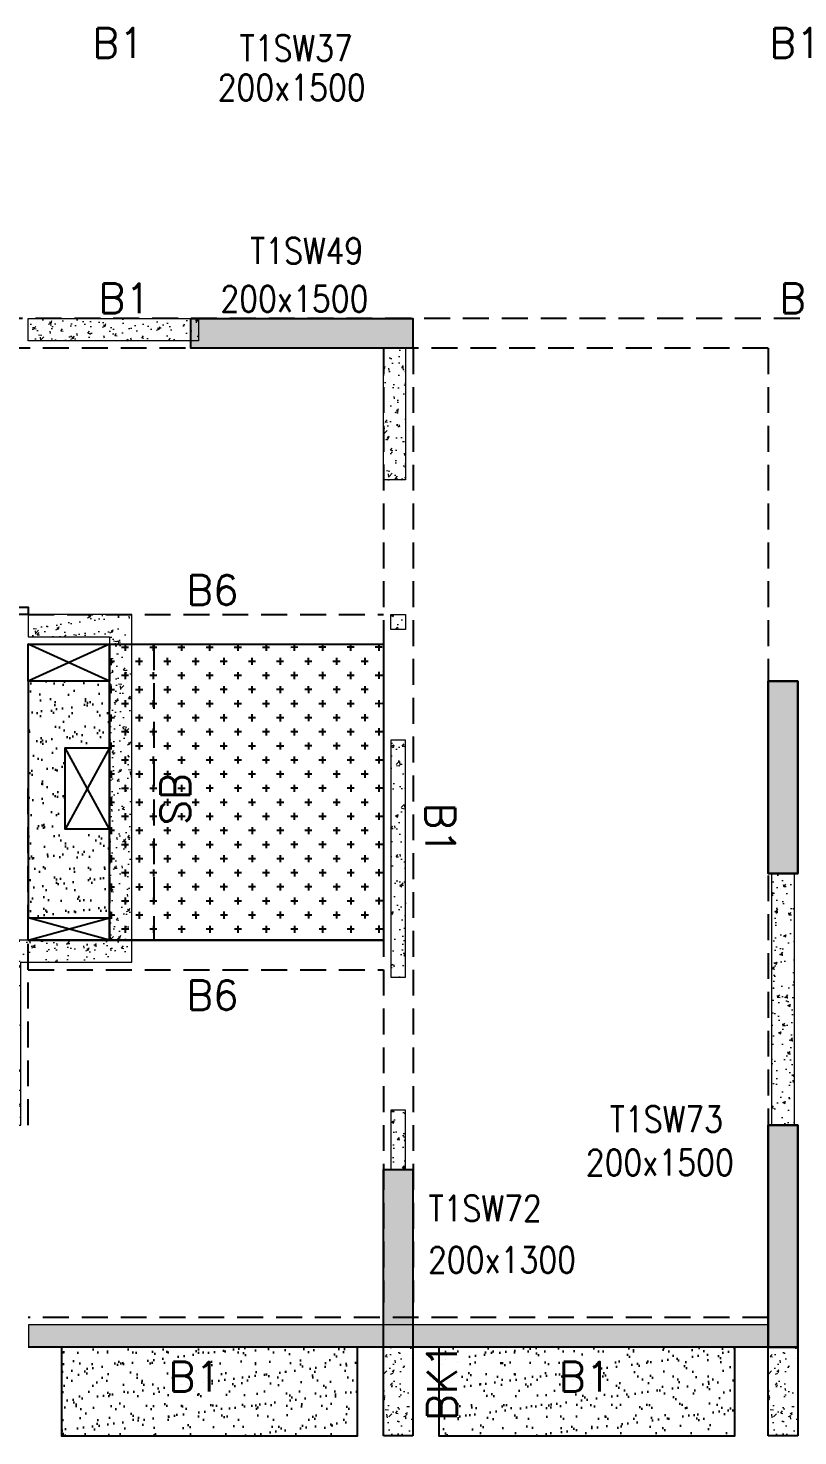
# Model space of a CAD drawing. Header units: millimetres. Extents: x 1078357 to 2594950, y -4969473 to -4636555.
# Drawn here: x 1256497 to 1261697, y -4669034 to -4659521 of the extents above; entities that cross this region are included whole.
import ezdxf

# ---------------------------------------------------------------- set-up
doc = ezdxf.new("R2010")
doc.units = ezdxf.units.MM
for name, pattern in [('CONTINOUS', [0]), ('HIDDEN', [0.375, 0.25, -0.125]), ('New Retail block$0$CONTINOUS', [0])]:
    doc.linetypes.add(name, pattern=pattern)
for name, color, linetype, lineweight in [('A-_ANOTDIMA_D-', 6, 'Continuous', 13), ('COL. NO.', 30, 'Continuous', 25), ('COL. SIZE', 7, 'Continuous', 25), ('HATCH', 8, 'Continuous', 30), ('S-NON STR RCC WALL', 8, 'Continuous', 0)]:
    doc.layers.add(name, color=color, linetype=linetype, lineweight=lineweight)
for name, color, linetype in [('B-200x325', 201, 'HIDDEN'), ('B-200x650', 241, 'HIDDEN'), ('B-300xSLAB THK.', 151, 'Continuous'), ('BK1-200x650', 241, 'HIDDEN'), ('DROP SLAB', 8, 'Continuous'), ('S-COLUMN_SHEAR WALL', 1, 'Continuous'), ('S-PROJECTION', 54, 'New Retail block$0$CONTINOUS'), ('SLAB FOLD', 8, 'Continuous')]:
    doc.layers.add(name, color=color, linetype=linetype)
doc.styles.add('ROMANS', font='romans.shx', dxfattribs={"width": 0.85})

# ---------------------------------------------------------------- blocks, each defined once
blk = doc.blocks.new('G$CD63B60BD')
at = {"layer": 'COL. NO.', "linetype": 'Continuous', "style": 'ROMANS', "width": 0.85}
for s, p in [('T1SW37', (27728.1, 8690, -320.4)), ('T1SW49', (27799.5, 7320.5, -320.4)), ('T1SW73', (30229.3, 1452.6, -320.4)), ('T1SW72', (29004.9, 849.9, -320.4))]:
    blk.add_text(s, height=175, dxfattribs=at).set_placement(p)
at = {"layer": 'COL. SIZE', "linetype": 'Continuous', "style": 'ROMANS', "width": 0.85}
for s, p in [('200x1500', (27579.8, 8424.4, -320.4)), ('200x1500', (27598.3, 6997, -320.4)), ('200x1500', (30066.9, 1160.2, -320.4)), ('200x1300', (29000.9, 502.1, -320.4))]:
    blk.add_text(s, height=175, dxfattribs=at).set_placement(p)

msp = doc.modelspace()

# ---------------------------------------------------------------- hatches: boundary and pattern name
at = {"layer": 'DROP SLAB'}
h = msp.add_hatch(dxfattribs=at)
h.set_pattern_fill('CROSS', color=8, scale=15, angle=0.03079)
h.set_pattern_definition([(180.03079016, (-9714793.16, 42173306.36), (-95.19879988, -95.30117261), [47.625, -142.875]), (270.03079016, (-9714816.99, 42173330.16), (95.30117261, -95.19879988), [47.625, -142.875])])
h.paths.add_polyline_path([(1257046.6, -4663684.4), (1258896.5, -4663684.2), (1258896.5, -4665684.1), (1257046.6, -4665684.2)])
at = {"layer": 'HATCH'}
h = msp.add_hatch(dxfattribs=at)
h.set_pattern_fill('AR-SAND', color=8, scale=3, angle=180.02985)
h.set_pattern_definition([(37.47015413, (-4938696.5, 23611041.1), (-4.72361136, 146.8264517), [0, -115.824, 0, -129.54, 0, -123.825]), (7.4701541, (-4938696.5, 23611041.1), (134.9689868, 214.9772528), [0, -62.484, 0, -104.394, 0, -40.005]), (327.47015413, (-4938790.22, 23611041.14), (237.29790347, 0.3075449), [0, -38.1, 0, -137.16, 0, -179.07]), (317.4701541, (-4938790.22, 23611041.14), (229.1017424, 66.759465), [0, -19.05, 0, -89.916, 0, -102.87])])
h.paths.add_polyline_path([(1256496.7, -4665534.3), (1257046.7, -4665534.3), (1257046.7, -4664934.2), (1256746.7, -4664934.2), (1256746.7, -4664384.3), (1257046.7, -4664384.3), (1257046.7, -4663934.3), (1256496.7, -4663934.3)])
h = msp.add_hatch(dxfattribs=at)
h.set_pattern_fill('AR-SAND', color=8, scale=3, angle=179.97015)
h.set_pattern_definition([(37.47015413, (-3811011.08, 18703074.25), (-4.72361136, 146.8264517), [0, -115.824, 0, -129.54, 0, -123.825]), (7.4701541, (-3811011.08, 18703074.25), (134.9689868, 214.9772528), [0, -62.484, 0, -104.394, 0, -40.005]), (327.4701541, (-3811104.81, 18703074.3), (237.2979035, 0.3075449), [0, -38.1, 0, -137.16, 0, -179.07]), (317.4701541, (-3811104.81, 18703074.3), (229.1017424, 66.759465), [0, -19.05, 0, -89.916, 0, -102.87])])
h.paths.add_polyline_path([(1258721.9, -4668434.4), (1256721.9, -4668434.4), (1256721.9, -4669034.4), (1258721.9, -4669034.4)])
h = msp.add_hatch(dxfattribs=at)
h.set_pattern_fill('AR-SAND', color=8, scale=3, angle=179.97015)
h.set_pattern_definition([(37.47015413, (-3813561.08, 18703074.25), (-4.72361136, 146.8264517), [0, -115.824, 0, -129.54, 0, -123.825]), (7.4701541, (-3813561.08, 18703074.25), (134.9689868, 214.9772528), [0, -62.484, 0, -104.394, 0, -40.005]), (327.4701541, (-3813654.81, 18703074.3), (237.2979035, 0.3075449), [0, -38.1, 0, -137.16, 0, -179.07]), (317.4701541, (-3813654.81, 18703074.3), (229.1017424, 66.759465), [0, -19.05, 0, -89.916, 0, -102.87])])
h.paths.add_polyline_path([(1261271.9, -4668434.4), (1259271.9, -4668434.4), (1259271.9, -4669034.4), (1261271.9, -4669034.4)])
at = {"layer": 'S-COLUMN_SHEAR WALL', "lineweight": 25}
h = msp.add_hatch(color=1, dxfattribs=at)
h.dxf.hatch_style = 1
h.paths.add_polyline_path([(1257596.7, -4661484.4), (1259096.7, -4661484.4), (1259096.7, -4661684.4), (1257596.7, -4661684.4)])
at = {"layer": 'S-COLUMN_SHEAR WALL', "lineweight": 25, "extrusion": (-1.00316e-06, -1.91639e-11, 1)}
h = msp.add_hatch(color=1, dxfattribs=at)
h.dxf.hatch_style = 1
h.paths.add_polyline_path([(1261496.7, -4663934.4), (1261696.7, -4663934.4), (1261696.7, -4665234.4), (1261496.7, -4665234.4)])
at = {"layer": 'S-COLUMN_SHEAR WALL', "lineweight": 25, "extrusion": (1.00316e-06, -2.11765e-11, 1)}
h = msp.add_hatch(color=1, dxfattribs=at)
h.dxf.hatch_style = 1
h.paths.add_polyline_path([(1261696.7, -4663934.4), (1261496.7, -4663934.4), (1261496.7, -4665234.4), (1261696.7, -4665234.4)])
at = {"layer": 'S-COLUMN_SHEAR WALL', "lineweight": 25, "extrusion": (-1.00316e-06, -1.91639e-11, 1)}
h = msp.add_hatch(color=1, dxfattribs=at)
h.dxf.hatch_style = 1
h.paths.add_polyline_path([(1261496.7, -4668434.4), (1261696.7, -4668434.4), (1261696.7, -4666934.4), (1261496.7, -4666934.4)])
at = {"layer": 'S-COLUMN_SHEAR WALL', "lineweight": 25, "extrusion": (1.00316e-06, -2.11765e-11, 1)}
h = msp.add_hatch(color=1, dxfattribs=at)
h.dxf.hatch_style = 1
h.paths.add_polyline_path([(1261696.7, -4668434.4), (1261496.7, -4668434.4), (1261496.7, -4666934.4), (1261696.7, -4666934.4)])
at = {"layer": 'S-COLUMN_SHEAR WALL', "lineweight": 25}
h = msp.add_hatch(color=1, dxfattribs=at)
h.dxf.hatch_style = 1
h.paths.add_polyline_path([(1259096.7, -4667234.4), (1259096.7, -4668434.4), (1258896.7, -4668434.4), (1258896.7, -4667234.4)])
at = {"layer": 'S-NON STR RCC WALL'}
h = msp.add_hatch(dxfattribs=at)
h.set_pattern_fill('AR-CONC', color=256)
h.set_pattern_definition([(50, (-5109198.82, 23483864.79), (182.184669, -15.93908554), [19.05, -209.55]), (355, (-5109198.82, 23483864.79), (-35.2434214, 191.0568452), [15.24, -167.6405842]), (100.4514447, (-5109183.63, 23483863.46), (146.9412471, 175.1177519), [16.1900088, -178.0902446]), (46.1842, (-5109198.82, 23483915.59), (271.0790409, -42.042328), [28.575, -314.325]), (96.6355576, (-5109176.23, 23483912.08), (237.404134, 247.4261246), [24.2850231, -267.1356082]), (351.1841512, (-5109198.82, 23483915.6), (237.404134, 247.4261246), [22.859967, -251.459732]), (21, (-5109173.42, 23483902.89), (151.6143913, -102.2651982), [19.05, -209.55]), (326, (-5109173.42, 23483902.89), (61.8020283, 184.1879661), [15.24, -167.64]), (71.451445, (-5109160.78, 23483894.36), (213.4164193, 81.9227689), [16.1900088, -178.0899376]), (37.5, (-5109198.816, 23483864.786), (3.08860325, 84.55503887), [0, -165.608, 0, -170.18, 0, -168.275]), (7.5, (-5109198.82, 23483864.79), (66.8196625, 100.18057482), [0, -97.028, 0, -161.798, 0, -64.135]), (327.5, (-5109255.46, 23483864.786), (135.59059517, -5.728744), [0, -63.5, 0, -198.12, 0, -262.89]), (317.5, (-5109280.86, 23483864.79), (148.1291814, 25.42649103), [0, -82.55, 0, -131.572, 0, -186.69])])
h.paths.add_polyline_path([(1257646.9, -4661634.4), (1256496.9, -4661634.4), (1256496.9, -4661484.4), (1257646.9, -4661484.4)])
h = msp.add_hatch(dxfattribs=at)
h.set_pattern_fill('AR-CONC', color=256, angle=180)
h.set_pattern_definition([(50, (-6192638.28, 28164593.94), (182.184669, -15.93908554), [19.05, -209.55]), (355, (-6192638.28, 28164593.94), (-35.2434214, 191.0568452), [15.24, -167.6405842]), (100.4514447, (-6192623.1, 28164592.62), (146.9412471, 175.1177519), [16.1900088, -178.0902446]), (46.1842, (-6192638.28, 28164644.74), (271.0790409, -42.042328), [28.575, -314.325]), (96.6355576, (-6192615.7, 28164641.24), (237.404134, 247.4261246), [24.2850231, -267.1356082]), (351.1841512, (-6192638.28, 28164644.74), (237.404134, 247.4261246), [22.859967, -251.459732]), (21, (-6192612.88, 28164632.04), (151.6143913, -102.2651982), [19.05, -209.55]), (326, (-6192612.88, 28164632.04), (61.8020283, 184.1879661), [15.24, -167.64]), (71.451445, (-6192600.24, 28164623.52), (213.4164193, 81.9227689), [16.1900088, -178.0899376]), (37.5, (-6192638.28, 28164593.944), (3.08860325, 84.55503887), [0, -165.608, 0, -170.18, 0, -168.275]), (7.5, (-6192638.28, 28164593.94), (66.8196625, 100.18057482), [0, -97.028, 0, -161.798, 0, -64.135]), (327.5, (-6192694.92, 28164593.944), (135.59059517, -5.72874399), [0, -63.5, 0, -198.12, 0, -262.89]), (317.5, (-6192720.32, 28164593.94), (148.1291814, 25.42649103), [0, -82.55, 0, -131.572, 0, -186.69])])
h.paths.add_polyline_path([(1258896.9, -4661684.4), (1259046.9, -4661684.4), (1259046.9, -4662574.3), (1258896.9, -4662574.3)])
h = msp.add_hatch(dxfattribs=at)
h.set_pattern_fill('AR-CONC', color=256, angle=180)
h.set_pattern_definition([(50, (-5109198.82, 23483864.79), (182.184669, -15.93908554), [19.05, -209.55]), (355, (-5109198.82, 23483864.79), (-35.2434214, 191.0568452), [15.24, -167.6405842]), (100.4514447, (-5109183.63, 23483863.46), (146.9412471, 175.1177519), [16.1900088, -178.0902446]), (46.1842, (-5109198.82, 23483915.59), (271.0790409, -42.042328), [28.575, -314.325]), (96.6355576, (-5109176.23, 23483912.08), (237.404134, 247.4261246), [24.2850231, -267.1356082]), (351.1841512, (-5109198.82, 23483915.6), (237.404134, 247.4261246), [22.859967, -251.459732]), (21, (-5109173.42, 23483902.89), (151.6143913, -102.2651982), [19.05, -209.55]), (326, (-5109173.42, 23483902.89), (61.8020283, 184.1879661), [15.24, -167.64]), (71.451445, (-5109160.78, 23483894.36), (213.4164193, 81.9227689), [16.1900088, -178.0899376]), (37.5, (-5109198.816, 23483864.786), (3.08860325, 84.55503887), [0, -165.608, 0, -170.18, 0, -168.275]), (7.5, (-5109198.82, 23483864.79), (66.8196625, 100.18057482), [0, -97.028, 0, -161.798, 0, -64.135]), (327.5, (-5109255.46, 23483864.786), (135.59059517, -5.728744), [0, -63.5, 0, -198.12, 0, -262.89]), (317.5, (-5109280.86, 23483864.79), (148.1291814, 25.42649103), [0, -82.55, 0, -131.572, 0, -186.69])])
h.paths.add_polyline_path([(1257196.9, -4665834.4), (1257196.9, -4663484.4), (1256496.9, -4663484.4), (1256496.9, -4663634.4), (1257046.9, -4663634.4), (1257046.9, -4665684.4), (1256296.9, -4665684.4), (1256296.9, -4666934.3), (1256446.9, -4666934.3), (1256446.9, -4665834.4)])
h = msp.add_hatch(dxfattribs=at)
h.set_pattern_fill('AR-CONC', color=256, angle=180)
h.set_pattern_definition([(50, (2356221.42, -9205799.05), (182.184669, -15.9390855), [19.05, -209.55]), (355, (2356221.42, -9205799.05), (-35.2434214, 191.056845), [15.24, -167.640584]), (100.4514447, (2356236.6, -9205800.37), (146.941247, 175.117752), [16.190009, -178.0902446]), (46.1842, (2356221.42, -9205748.25), (271.079041, -42.042328), [28.575, -314.325]), (96.6355576, (2356244, -9205751.75), (237.404134, 247.426125), [24.285023, -267.135608]), (351.184151, (2356221.42, -9205748.25), (237.404134, 247.426125), [22.859967, -251.459732]), (21, (2356246.82, -9205760.95), (151.6143913, -102.265198), [19.05, -209.55]), (326, (2356246.82, -9205760.95), (61.802028, 184.187966), [15.24, -167.64]), (71.451445, (2356259.46, -9205769.47), (213.416419, 81.922769), [16.190009, -178.0899376]), (37.5, (2356221.42, -9205799.046), (3.08860325, 84.5550389), [0, -165.608, 0, -170.18, 0, -168.275]), (7.5, (2356221.42, -9205799.05), (66.8196625, 100.1805748), [0, -97.028, 0, -161.798, 0, -64.135]), (327.5, (2356164.78, -9205799.046), (135.5905952, -5.728744), [0, -63.5, 0, -198.12, 0, -262.89]), (317.5, (2356139.38, -9205799.05), (148.1291814, 25.426491), [0, -82.55, 0, -131.572, 0, -186.69])])
h.paths.add_polyline_path([(1258946.9, -4663484.2), (1259046.9, -4663484.2), (1259046.9, -4663584.2), (1258946.9, -4663584.2)])
h = msp.add_hatch(dxfattribs=at)
h.set_pattern_fill('AR-CONC', color=256, angle=180)
h.set_pattern_definition([(50, (2356234.64, -9204434.38), (182.184669, -15.9390855), [19.05, -209.55]), (355, (2356234.64, -9204434.38), (-35.2434214, 191.056845), [15.24, -167.640584]), (100.4514447, (2356249.82, -9204435.71), (146.941247, 175.117752), [16.190009, -178.0902446]), (46.1842, (2356234.64, -9204383.58), (271.079041, -42.042328), [28.575, -314.325]), (96.6355576, (2356257.23, -9204387.09), (237.404134, 247.426125), [24.285023, -267.135608]), (351.184151, (2356234.64, -9204383.58), (237.404134, 247.426125), [22.859967, -251.459732]), (21, (2356260.04, -9204396.28), (151.6143913, -102.265198), [19.05, -209.55]), (326, (2356260.04, -9204396.28), (61.802028, 184.187966), [15.24, -167.64]), (71.451445, (2356272.67, -9204404.8), (213.416419, 81.922769), [16.190009, -178.0899376]), (37.5, (2356234.636, -9204434.38), (3.08860325, 84.5550389), [0, -165.608, 0, -170.18, 0, -168.275]), (7.5, (2356234.64, -9204434.38), (66.8196625, 100.1805748), [0, -97.028, 0, -161.798, 0, -64.135]), (327.5, (2356177.994, -9204434.38), (135.5905952, -5.728744), [0, -63.5, 0, -198.12, 0, -262.89]), (317.5, (2356152.59, -9204434.38), (148.1291814, 25.426491), [0, -82.55, 0, -131.572, 0, -186.69])])
h.paths.add_polyline_path([(1258946.9, -4665934.2), (1259046.9, -4665934.2), (1259046.9, -4664334.2), (1258946.9, -4664334.2)])
at = {"layer": 'S-NON STR RCC WALL', "ltscale": 700}
h = msp.add_hatch(dxfattribs=at)
h.set_pattern_fill('AR-CONC', color=256)
h.set_pattern_definition([(50, (128405.57, 155337.33), (182.184669, -15.9390855), [19.05, -209.55]), (355, (128405.57, 155337.33), (-35.2434214, 191.056845), [15.24, -167.640584]), (100.4514447, (128420.75, 155336), (146.941247, 175.117752), [16.190009, -178.0902446]), (46.1842, (128405.57, 155388.13), (271.079041, -42.042328), [28.575, -314.325]), (96.6355576, (128428.16, 155384.63), (237.404134, 247.426125), [24.285023, -267.135608]), (351.184151, (128405.57, 155388.13), (237.404134, 247.426125), [22.859967, -251.459732]), (21, (128430.97, 155375.43), (151.6143913, -102.265198), [19.05, -209.55]), (326, (128430.97, 155375.43), (61.802028, 184.187966), [15.24, -167.64]), (71.451445, (128443.6, 155366.91), (213.416419, 81.922769), [16.190009, -178.0899376]), (37.5, (128405.567, 155337.334), (3.08860325, 84.5550389), [0, -165.608, 0, -170.18, 0, -168.275]), (7.5, (128405.57, 155337.33), (66.8196625, 100.1805748), [0, -97.028, 0, -161.798, 0, -64.135]), (327.5, (128348.925, 155337.334), (135.5905952, -5.728744), [0, -63.5, 0, -198.12, 0, -262.89]), (317.5, (128323.52, 155337.33), (148.1291814, 25.426491), [0, -82.55, 0, -131.572, 0, -186.69])])
h.paths.add_polyline_path([(1261521.9, -4665234.3), (1261671.9, -4665234.3), (1261671.9, -4666934.3), (1261521.9, -4666934.3)])
at = {"layer": 'S-NON STR RCC WALL'}
h = msp.add_hatch(dxfattribs=at)
h.set_pattern_fill('AR-CONC', color=256, angle=180)
h.set_pattern_definition([(50, (1259009.92, -4520415.2), (182.18467, -15.93909), [19.05, -209.55]), (355, (1259009.92, -4520415.2), (-35.24342, 191.05685), [15.24, -167.64058]), (100.45144, (1259025.1, -4520416.52), (146.94125, 175.11775), [16.19, -178.09024]), (46.1842, (1259009.92, -4520364.4), (271.07904, -42.04233), [28.575, -314.325]), (96.63556, (1259032.5, -4520367.9), (237.40413, 247.42612), [24.285, -267.1356]), (351.18415, (1259009.92, -4520364.4), (237.40413, 247.4261), [22.85997, -251.45973]), (21, (1259035.32, -4520377.1), (151.61439, -102.2652), [19.05, -209.55]), (326, (1259035.32, -4520377.1), (61.80203, 184.18797), [15.24, -167.64]), (71.45144, (1259047.95, -4520385.62), (213.41642, 81.92277), [16.19, -178.08994]), (37.5, (1259009.92, -4520415.195), (3.088603, 84.55504), [0, -165.608, 0, -170.18, 0, -168.275]), (7.5, (1259009.92, -4520415.19), (66.81966, 100.180575), [0, -97.028, 0, -161.798, 0, -64.135]), (327.5, (1258953.28, -4520415.195), (135.590595, -5.728744), [0, -63.5, 0, -198.12, 0, -262.89]), (317.5, (1258927.88, -4520415.2), (148.12918, 25.42649), [0, -82.55, 0, -131.572, 0, -186.69])])
h.paths.add_polyline_path([(1258946.9, -4667234.6), (1259046.9, -4667234.6), (1259046.9, -4666834.2), (1258946.9, -4666834.2)])
h = msp.add_hatch(dxfattribs=at)
h.set_pattern_fill('AR-CONC', color=256, angle=180)
h.set_pattern_definition([(50, (-6206423.53, 28167883.97), (182.184669, -15.93908554), [19.05, -209.55]), (355, (-6206423.53, 28167883.97), (-35.2434214, 191.0568452), [15.24, -167.6405842]), (100.4514447, (-6206408.35, 28167882.64), (146.9412471, 175.1177519), [16.1900088, -178.0902446]), (46.1842, (-6206423.53, 28167934.77), (271.0790409, -42.042328), [28.575, -314.325]), (96.6355576, (-6206400.94, 28167931.27), (237.404134, 247.4261246), [24.2850231, -267.1356082]), (351.1841512, (-6206423.53, 28167934.77), (237.404134, 247.4261246), [22.859967, -251.459732]), (21, (-6206398.13, 28167922.07), (151.6143913, -102.2651982), [19.05, -209.55]), (326, (-6206398.13, 28167922.07), (61.8020283, 184.1879661), [15.24, -167.64]), (71.451445, (-6206385.5, 28167913.55), (213.4164193, 81.9227689), [16.1900088, -178.0899376]), (37.5, (-6206423.53, 28167883.97), (3.08860325, 84.55503887), [0, -165.608, 0, -170.18, 0, -168.275]), (7.5, (-6206423.53, 28167883.97), (66.8196625, 100.18057482), [0, -97.028, 0, -161.798, 0, -64.135]), (327.5, (-6206480.174, 28167883.97), (135.59059517, -5.72874399), [0, -63.5, 0, -198.12, 0, -262.89]), (317.5, (-6206505.57, 28167883.97), (148.1291814, 25.42649103), [0, -82.55, 0, -131.572, 0, -186.69])])
h.paths.add_polyline_path([(1256499.8, -4668434.4), (1261496.9, -4668434.4), (1261496.9, -4668284.4), (1256499.8, -4668284.4)])
h = msp.add_hatch(dxfattribs=at)
h.set_pattern_fill('AR-CONC', color=256, angle=180)
h.set_pattern_definition([(50, (-8371275.7, 37570672.96), (182.184669, -15.93908554), [19.05, -209.55]), (355, (-8371275.7, 37570672.96), (-35.2434214, 191.0568452), [15.24, -167.6405842]), (100.4514447, (-8371260.52, 37570671.63), (146.9412471, 175.1177519), [16.1900088, -178.0902446]), (46.1842, (-8371275.7, 37570723.76), (271.0790409, -42.0423279), [28.575, -314.325]), (96.6355576, (-8371253.1, 37570720.26), (237.404134, 247.4261246), [24.2850231, -267.1356082]), (351.1841512, (-8371275.7, 37570723.76), (237.404134, 247.4261246), [22.859967, -251.459732]), (21, (-8371250.3, 37570711.06), (151.61439127, -102.2651982), [19.05, -209.55]), (326, (-8371250.3, 37570711.06), (61.80202835, 184.1879661), [15.24, -167.64]), (71.451445, (-8371237.67, 37570702.54), (213.4164193, 81.9227689), [16.1900088, -178.0899376]), (37.5, (-8371275.7, 37570672.96), (3.08860325, 84.55503887), [0, -165.608, 0, -170.18, 0, -168.275]), (7.5, (-8371275.7, 37570672.96), (66.81966251, 100.18057482), [0, -97.028, 0, -161.798, 0, -64.135]), (327.5, (-8371332.345, 37570672.96), (135.59059517, -5.72874399), [0, -63.5, 0, -198.12, 0, -262.89]), (317.5, (-8371357.74, 37570672.96), (148.1291814, 25.42649103), [0, -82.55, 0, -131.572, 0, -186.69])])
h.paths.add_polyline_path([(1259096.5, -4668434.3), (1258896.6, -4668434.3), (1258896.6, -4669034.3), (1259096.5, -4669034.3), (1259096.6, -4669034.3), (1259096.6, -4668434.4)], is_closed=False)
h = msp.add_hatch(dxfattribs=at)
h.set_pattern_fill('AR-CONC', color=256, angle=180)
h.set_pattern_definition([(50, (-8368675.68, 37570672.96), (182.184669, -15.93908554), [19.05, -209.55]), (355, (-8368675.68, 37570672.96), (-35.2434214, 191.0568452), [15.24, -167.6405842]), (100.4514447, (-8368660.5, 37570671.63), (146.9412471, 175.1177519), [16.1900088, -178.0902446]), (46.1842, (-8368675.68, 37570723.76), (271.0790409, -42.0423279), [28.575, -314.325]), (96.6355576, (-8368653.1, 37570720.26), (237.404134, 247.4261246), [24.2850231, -267.1356082]), (351.1841512, (-8368675.68, 37570723.76), (237.404134, 247.4261246), [22.859967, -251.459732]), (21, (-8368650.28, 37570711.06), (151.61439127, -102.2651982), [19.05, -209.55]), (326, (-8368650.28, 37570711.06), (61.80202835, 184.1879661), [15.24, -167.64]), (71.451445, (-8368637.65, 37570702.54), (213.4164193, 81.9227689), [16.1900088, -178.0899376]), (37.5, (-8368675.68, 37570672.96), (3.08860325, 84.55503887), [0, -165.608, 0, -170.18, 0, -168.275]), (7.5, (-8368675.68, 37570672.96), (66.81966251, 100.18057482), [0, -97.028, 0, -161.798, 0, -64.135]), (327.5, (-8368732.324, 37570672.96), (135.59059517, -5.72874399), [0, -63.5, 0, -198.12, 0, -262.89]), (317.5, (-8368757.72, 37570672.96), (148.1291814, 25.42649103), [0, -82.55, 0, -131.572, 0, -186.69])])
h.paths.add_polyline_path([(1261696.6, -4668434.3), (1261496.6, -4668434.3), (1261496.6, -4669034.3), (1261696.6, -4669034.3), (1261696.6, -4669034.3), (1261696.6, -4668434.4)], is_closed=False)

# ---------------------------------------------------------------- linework, layer by layer
at = {"layer": 'B-200x325', "ltscale": 700}
for p, q in [((1256496.7, -4663484.3, 0), (1258896.5, -4663484.3, 0)), ((1256496.5, -4665884.1, 0), (1258896.5, -4665884.1, 0))]:
    msp.add_line(p, q, dxfattribs=at)
at = {"layer": 'B-200x325', "linetype": 'Continuous', "ltscale": 700}
for p, q in [((1256496.7, -4663684.3, 0), (1258896.5, -4663684.3, 0)), ((1256496.5, -4665684.1, 0), (1258896.5, -4665684.1, 0))]:
    msp.add_line(p, q, dxfattribs=at)
at = {"layer": 'B-200x650', "linetype": 'HIDDEN', "ltscale": 700}
for p, q in [((1266696.9, -4661484.4, 0), (1255840.3, -4661484.4, 0)), ((1261496.9, -4661684.4, 0), (1255840.3, -4661684.4, 0)), ((1258896.9, -4661684.4, 0), (1258896.9, -4668134.3, 0)), ((1259096.9, -4661684.4, 0), (1259096.9, -4668134.3, 0)), ((1261496.9, -4661684.4, 0), (1261496.9, -4663934.3, 0)), ((1261496.9, -4663934.3, 0), (1261496.9, -4666934.3, 0)), ((1256496.9, -4666934.3, 0), (1256496.9, -4664634.3, 0)), ((1261496.9, -4668234.3, 0), (1256496.9, -4668234.3, 0))]:
    msp.add_line(p, q, dxfattribs=at)
at = {"layer": 'B-200x650', "linetype": 'CONTINOUS', "ltscale": 700}
for p, q in [((1261496.9, -4668434.3, 0), (1256496.9, -4668434.3, 0)), ((1258896.6, -4669034.4, 0), (1258896.6, -4668434.4, 0)), ((1259096.6, -4668434.4, 0), (1259096.6, -4669034.4, 0)), ((1261496.6, -4669034.4, 0), (1261496.6, -4668434.4, 0)), ((1261696.6, -4668434.4, 0), (1261696.6, -4669034.4, 0)), ((1259096.6, -4669034.4, 0), (1258896.6, -4669034.4, 0)), ((1261696.6, -4669034.4, 0), (1261496.6, -4669034.4, 0))]:
    msp.add_line(p, q, dxfattribs=at)
at = {"layer": 'B-300xSLAB THK.', "linetype": 'HIDDEN', "ltscale": 700}
for p, q in [((1257046.6, -4663684.5, 0), (1257046.6, -4665684.3, 0)), ((1257346.6, -4663684.5, 0), (1257346.6, -4665684.3, 0))]:
    msp.add_line(p, q, dxfattribs=at)
at = {"layer": 'BK1-200x650', "linetype": 'Continuous', "ltscale": 700, "elevation": 0}
msp.add_lwpolyline([(1256496.9, -4663484.4), (1256296.9, -4663484.4), (1256296.9, -4663434.2), (1256496.9, -4663434.2)], close=True, dxfattribs=at)
at = {"layer": 'DROP SLAB', "color": 3, "linetype": 'CONTINOUS', "ltscale": 500}
for p, q in [((1257046.7, -4663684.3, 0), (1256496.7, -4663934.3, 0)), ((1257046.7, -4663934.3, 0), (1256496.9, -4663684.3, 0)), ((1257046.8, -4664934.3, 0), (1256746.7, -4664384.3, 0)), ((1257046.8, -4664384.3, 0), (1256746.7, -4664934.3, 0)), ((1257045.9, -4665684.1, 0), (1256496.7, -4665534.3, 0)), ((1256496.7, -4665684.3, 0), (1257046.7, -4665534.3, 0))]:
    msp.add_line(p, q, dxfattribs=at)
at = {"layer": 'DROP SLAB', "color": 3, "linetype": 'CONTINOUS', "ltscale": 500, "elevation": 0}
for points in [[(1257046.7, -4663934.3), (1256496.9, -4663934.3), (1256496.9, -4663684.3), (1257046.7, -4663684.3)], [(1257046.6, -4663684.4), (1258896.5, -4663684.2), (1258896.5, -4665684.1), (1257046.6, -4665684.2)], [(1257046.7, -4664934.3), (1256746.7, -4664934.3), (1256746.7, -4664384.3), (1257046.7, -4664384.3)], [(1257046.7, -4665684.1), (1256496.7, -4665684.1), (1256496.7, -4665534.3), (1257046.7, -4665534.3)]]:
    msp.add_lwpolyline(points, close=True, dxfattribs=at)
at = {"layer": 'S-COLUMN_SHEAR WALL', "color": 1, "lineweight": 25, "elevation": 0}
for points in [[(1257596.7, -4661484.4), (1259096.7, -4661484.4), (1259096.7, -4661684.4), (1257596.7, -4661684.4)], [(1258896.7, -4667234.6), (1259096.7, -4667234.6), (1259096.7, -4668434.4), (1258896.7, -4668434.4)]]:
    msp.add_lwpolyline(points, close=True, dxfattribs=at)
at = {"layer": 'S-COLUMN_SHEAR WALL', "color": 1, "lineweight": 25, "extrusion": (-1.00316e-06, -1.91639e-11, 1), "elevation": -1.3}
for points in [[(1261496.7, -4663934.4), (1261696.7, -4663934.4), (1261696.7, -4665234.4), (1261496.7, -4665234.4)], [(1261496.7, -4668434.4), (1261696.7, -4668434.4), (1261696.7, -4666934.4), (1261496.7, -4666934.4)]]:
    msp.add_lwpolyline(points, close=True, dxfattribs=at)
at = {"layer": 'S-COLUMN_SHEAR WALL', "color": 1, "lineweight": 25, "extrusion": (1.00316e-06, -2.11765e-11, 1), "elevation": 1.3}
for points in [[(1261696.7, -4663934.4), (1261496.7, -4663934.4), (1261496.7, -4665234.4), (1261696.7, -4665234.4)], [(1261696.7, -4668434.4), (1261496.7, -4668434.4), (1261496.7, -4666934.4), (1261696.7, -4666934.4)]]:
    msp.add_lwpolyline(points, close=True, dxfattribs=at)
at = {"layer": 'S-NON STR RCC WALL', "ltscale": 700, "elevation": 0}
for points in [[(1257646.9, -4661634.4), (1256496.9, -4661634.4), (1256496.9, -4661484.4), (1257646.9, -4661484.4)], [(1258896.9, -4661684.4), (1259046.9, -4661684.4), (1259046.9, -4662574.3), (1258896.9, -4662574.3)], [(1258946.9, -4663484.2), (1259046.9, -4663484.2), (1259046.9, -4663584.2), (1258946.9, -4663584.2)], [(1258946.9, -4665934.2), (1259046.9, -4665934.2), (1259046.9, -4664334.2), (1258946.9, -4664334.2)], [(1261521.9, -4665234.3), (1261671.9, -4665234.3), (1261671.9, -4666934.3), (1261521.9, -4666934.3)]]:
    msp.add_lwpolyline(points, close=True, dxfattribs=at)
at = {"layer": 'S-NON STR RCC WALL', "elevation": 0}
for points in [[(1257196.9, -4665834.4), (1257196.9, -4663484.4), (1256496.9, -4663484.4), (1256496.9, -4663634.4), (1257046.9, -4663634.4), (1257046.9, -4665684.4), (1256296.9, -4665684.4), (1256296.9, -4666934.3), (1256446.9, -4666934.3), (1256446.9, -4665834.4)], [(1258946.9, -4667234.6), (1259046.9, -4667234.6), (1259046.9, -4666834.2), (1258946.9, -4666834.2)], [(1256499.8, -4668434.4), (1261496.9, -4668434.4), (1261496.9, -4668284.4), (1256499.8, -4668284.4)]]:
    msp.add_lwpolyline(points, close=True, dxfattribs=at)
at = {"layer": 'S-PROJECTION', "elevation": 0}
for points in [[(1258721.9, -4668434.4), (1256721.9, -4668434.4), (1256721.9, -4669034.4), (1258721.9, -4669034.4)], [(1261271.9, -4668434.4), (1259271.9, -4668434.4), (1259271.9, -4669034.4), (1261271.9, -4669034.4)]]:
    msp.add_lwpolyline(points, close=True, dxfattribs=at)
at = {"layer": 'SLAB FOLD', "color": 8, "ltscale": 1000, "elevation": 0}
msp.add_lwpolyline([(1256496.7, -4665534.3), (1257046.7, -4665534.3), (1257046.7, -4664934.2), (1256746.7, -4664934.2), (1256746.7, -4664384.3), (1257046.7, -4664384.3), (1257046.7, -4663934.3), (1256496.7, -4663934.3), (1256496.7, -4665534.3)], dxfattribs=at)

# ---------------------------------------------------------------- block references
at = {"layer": 'A-_ANOTDIMA_D-', "color": 2, "ltscale": 700}
msp.add_blockref('G$CD63B60BD', (1230196.7, -4668434.4, 0), dxfattribs=at)

# ---------------------------------------------------------------- texts
at = {"layer": 'B-200x325', "linetype": 'Continuous', "ltscale": 700, "style": 'ROMANS'}
for p in [(1257566, -4663419.1, -2.7), (1257566.1, -4666156.2, -2.7)]:
    msp.add_text('B6', height=200, rotation=0.00134, dxfattribs=at).set_placement(p)
at = {"layer": 'B-200x650', "linetype": 'HIDDEN', "ltscale": 500, "style": 'ROMANS'}
for rotation, p in [(359.99906, (1256929.8, -4659721.5, -2.7)), (359.99906, (1261504.4, -4659721.5, -2.7)), (0.00094, (1256972.4, -4661447.1, -2.7)), (0.00094, (1261571.3, -4661447.1, -2.7)), (269.99906, (1259180.8, -4664755.6, -2.7)), (0.00094, (1257444.9, -4668734.6, -2.7)), (0.00094, (1260082.6, -4668734.6, -2.7))]:
    msp.add_text('B1', height=200, rotation=rotation, dxfattribs=at).set_placement(p)
at = {"layer": 'B-200x650', "linetype": 'CONTINOUS', "ltscale": 700, "style": 'ROMANS'}
msp.add_text('BK1', height=200, rotation=90, dxfattribs=at).set_placement((1259392.2, -4668934, 50))
at = {"layer": 'B-300xSLAB THK.', "linetype": 'Continuous', "ltscale": 700, "style": 'ROMANS'}
msp.add_text('SB', height=200, rotation=90.00094, dxfattribs=at).set_placement((1257591.3, -4664908.6, -2.7))

doc.saveas('drawing.dxf')
